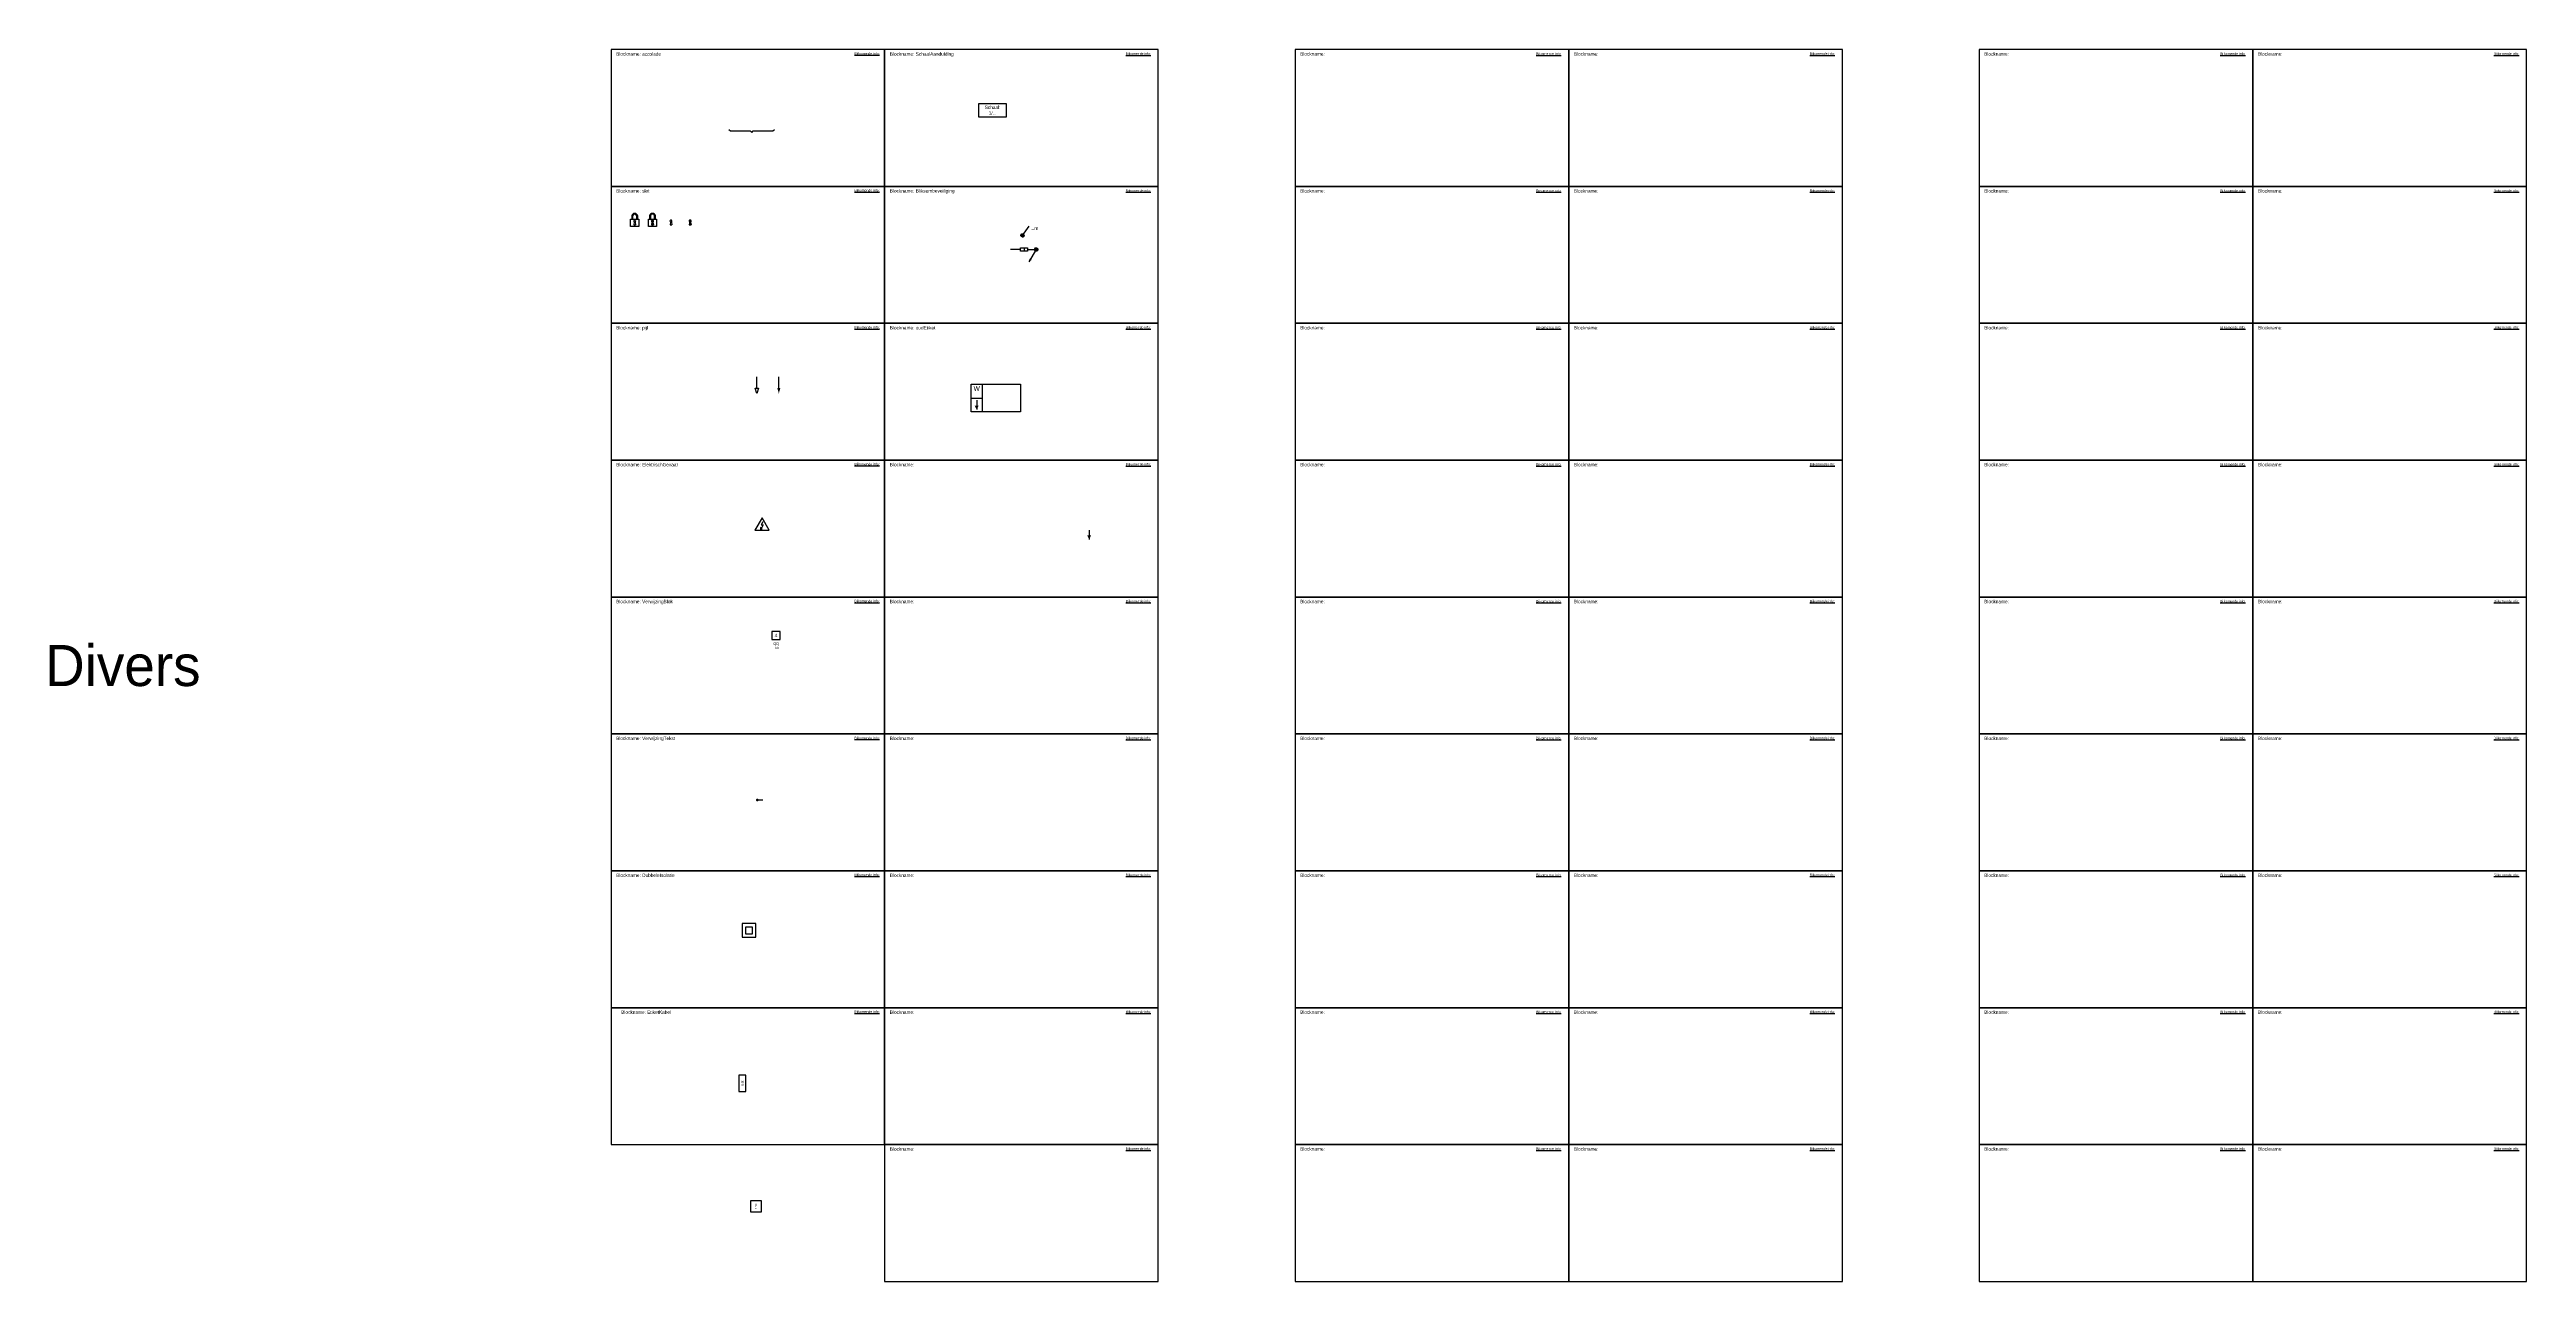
# Model space of a CAD drawing. Header units: millimetres. Extents: x -7152 to 5843, y -5056 to 10205.
# Drawn here: x -410 to 1400, y 1100 to 2000 of the extents above; entities that cross this region are included whole.
import ezdxf
from ezdxf.enums import TextEntityAlignment as Align

# ---------------------------------------------------------------- set-up
doc = ezdxf.new("R2010")
doc.units = ezdxf.units.MM
doc.layers.add('35', color=2, linetype='Continuous')
doc.styles.add('ISO2S', font='isoplus', dxfattribs={"oblique": 15, "height": 2})
doc.styles.add('isodroit', font='isoplus.shx', dxfattribs={"width": 0.9})
doc.styles.add('ISOPLUS', font='isoplus')
doc.styles.get("Standard").update_dxf_attribs({"font": 'isoplus.shx'})
pattern_1 = [(45, (-106.40073, -232.56146), (-0.08838835, 0.08838835), [])]

# ---------------------------------------------------------------- blocks, each defined once
blk = doc.blocks.new('*U548')
at = {"color": 0, "linetype": 'Continuous'}
for p, q in [((-16.6, 1.1), (-15.5, 0)), ((-15.5, 0), (-1.1, 0)), ((-1.1, 0), (0, -1.1)), ((0, -1.1), (1.1, 0)), ((1.1, 0), (15.5, 0)), ((15.5, 0), (16.6, 1.1))]:
    blk.add_line(p, q, dxfattribs=at)
blk = doc.blocks.new('*U146')
at = {"color": 7, "linetype": 'Continuous'}
for p, q in [((-0.3, -0.7), (-0.7, -2.7)), ((-0.7, -2.7), (0.7, -2.7)), ((0.3, -0.7), (0.7, -2.7))]:
    blk.add_line(p, q, dxfattribs=at)
blk.add_lwpolyline([(-3, 1.5), (3, 1.5), (3, -4), (-3, -4)], close=True, dxfattribs=at)
for points in [[(2.2, 1.5), (2.2, 3.9, 0.798371), (-2.2, 3.9), (-2.2, 1.5)], [(1.5, 1.5), (1.5, 3.9, 0.761518), (-1.5, 3.9), (-1.5, 1.5)]]:
    blk.add_lwpolyline(points, format="xyb", dxfattribs=at)
blk.add_arc((0, 0), 0.738, 292.2877, 247.7123, dxfattribs=at)
blk = doc.blocks.new('ElektrischGevaar')
at = {"color": 3, "linetype": 'Continuous'}
blk.add_lwpolyline([(0, 0), (-5.2, -9), (5.2, -9)], close=True, dxfattribs=at)
at = {"color": 7}
blk.add_lwpolyline([(-0.5, -7.5), (-1.1, -7.1), (-1.1, -8.5), (0.1, -7.8), (-0.6, -7.5)], dxfattribs=at)
at = {"linetype": 'Continuous'}
blk.add_lwpolyline([(0.5, -3), (-0.7, -5.2), (0.7, -5.2), (-0.5, -7.5)], dxfattribs=at)
blk = doc.blocks.new('*U72')
at = {"linetype": 'Continuous'}
blk.add_line((0, 0), (0, 8.3), dxfattribs=at)
at = {"color": 3}
blk.add_lwpolyline([(0, -4, 0, 2.2, 0), (0, 0, 2.2, 2.2, 0)], format="xyseb", dxfattribs=at)
blk = doc.blocks.new('*U147')
at = {"linetype": 'Continuous'}
h = blk.add_hatch(dxfattribs=at)
h.set_pattern_fill('ANSI31')
h.set_pattern_definition(pattern_1)
h.paths.add_polyline_path([(-0.3, -0.7), (-0.7, -2.7), (0.7, -2.7), (0.3, -0.7, 5.076472)])
at = {"color": 7, "linetype": 'Continuous'}
for p, q in [((-0.3, -0.7), (-0.7, -2.7)), ((-0.7, -2.7), (0.7, -2.7)), ((0.3, -0.7), (0.7, -2.7))]:
    blk.add_line(p, q, dxfattribs=at)
blk.add_lwpolyline([(-3, 1.5), (3, 1.5), (3, -4), (-3, -4)], close=True, dxfattribs=at)
for points in [[(2.2, 1.5), (2.2, 3.9, 0.798371), (-2.2, 3.9), (-2.2, 1.5)], [(1.5, 1.5), (1.5, 3.9, 0.761518), (-1.5, 3.9), (-1.5, 1.5)]]:
    blk.add_lwpolyline(points, format="xyb", dxfattribs=at)
blk.add_arc((0, 0), 0.738, 292.2877, 247.7123, dxfattribs=at)
blk = doc.blocks.new('*U144')
at = {"color": 7, "linetype": 'Continuous'}
for p, q in [((-0.3, -0.7), (-0.7, -2.7)), ((-0.7, -2.7), (0.7, -2.7)), ((0.3, -0.7), (0.7, -2.7))]:
    blk.add_line(p, q, dxfattribs=at)
blk.add_arc((0, 0), 0.738, 292.2877, 247.7123, dxfattribs=at)
blk = doc.blocks.new('*U145')
at = {"linetype": 'Continuous'}
h = blk.add_hatch(dxfattribs=at)
h.set_pattern_fill('ANSI31')
h.set_pattern_definition(pattern_1)
h.paths.add_polyline_path([(-0.3, -0.7), (-0.7, -2.7), (0.7, -2.7), (0.3, -0.7, 5.076472)])
at = {"color": 7, "linetype": 'Continuous'}
for p, q in [((-0.3, -0.7), (-0.7, -2.7)), ((-0.7, -2.7), (0.7, -2.7)), ((0.3, -0.7), (0.7, -2.7))]:
    blk.add_line(p, q, dxfattribs=at)
blk.add_arc((0, 0), 0.738, 292.2877, 247.7123, dxfattribs=at)
blk = doc.blocks.new('*U71')
at = {"linetype": 'Continuous'}
blk.add_line((0, 0), (0, 8.3), dxfattribs=at)
at = {"color": 3}
blk.add_lwpolyline([(1.2, 0), (0, -4), (-1.2, 0)], close=True, dxfattribs=at)
blk = doc.blocks.new('*U342')
at = {"color": 0, "linetype": 'Continuous'}
blk.add_lwpolyline([(-3, -3), (3, -3), (3, 3), (-3, 3)], close=True, dxfattribs=at)
at = {"style": 'isodroit'}
blk.add_attdef('VERWIJZING', text='', height=2.5, dxfattribs=at).set_placement((0, 0), align=Align.MIDDLE_CENTER)
at = {"linetype": 'Continuous', "style": 'ISO2S', "oblique": 15}
blk.add_attdef('BNBOO', text='', height=1.8, dxfattribs=at).set_placement((0, -8.2), align=Align.TOP_CENTER)
at = {"style": 'isodroit'}
blk.add_attdef('BNO', text='', height=2.5, dxfattribs=at).set_placement((0, -4.5), align=Align.TOP_CENTER)
blk = doc.blocks.new('*U343')
at = {"linetype": 'Continuous'}
blk.add_line((0, 0), (-4, 0), dxfattribs=at)
at = {"const_width": 1}
blk.add_lwpolyline([(-3.5, 0, 1), (-4.5, 0, 1)], format="xyb", close=True, dxfattribs=at)
at = {"style": 'isodroit'}
blk.add_attdef('NAAML', text='', height=2.5, dxfattribs=at).set_placement((-5.5, 0), align=Align.MIDDLE_RIGHT)
at = {"linetype": 'Continuous', "style": 'ISO2S', "oblique": 15}
blk.add_attdef('BLADVERWIJZINGL', text='', height=1.8, dxfattribs=at).set_placement((-5.5, -3.9), align=Align.MIDDLE_RIGHT)
blk = doc.blocks.new('*U164')
at = {"color": 0, "linetype": 'Continuous'}
for points in [[(-5, -5), (5, -5), (5, 5), (-5, 5)], [(-2.5, -2.5), (2.5, -2.5), (2.5, 2.5), (-2.5, 2.5)]]:
    blk.add_lwpolyline(points, close=True, dxfattribs=at)
blk = doc.blocks.new('EtiketKabel')
at = {"color": 0, "linetype": 'Continuous'}
blk.add_lwpolyline([(-2.5, -6), (2.5, -6), (2.5, 6), (-2.5, 6)], close=True, dxfattribs=at)
at = {"color": 7, "linetype": 'Continuous'}
blk.add_attdef('NAAM', text='', height=1.8, rotation=90, dxfattribs=at).set_placement((0, 0), align=Align.MIDDLE_CENTER)
blk = doc.blocks.new('uitroepteken')
at = {"color": 3, "linetype": 'Continuous'}
blk.add_lwpolyline([(0, -8), (8, -8), (8, 0), (0, 0)], close=True, dxfattribs=at)
at = {"color": 3, "linetype": 'Continuous', "insert": (4, -4), "char_height": 3.5, "attachment_point": 5}
blk.add_mtext_dynamic_manual_height_columns('{\\fCalibri|b0|i0|c0|p34;!}', width=8, gutter_width=12.5, heights=[0], dxfattribs=at)
blk = doc.blocks.new('*U418')
at = {"color": 0}
blk.add_lwpolyline([(0, 0), (200, 0), (200, 100), (0, 100)], close=True, dxfattribs=at)
blk.add_text('Blockname:', height=2.5, dxfattribs=at).set_placement((3.7, 98), align=Align.TOP_LEFT)
at = {"color": 0, "linetype": 'Continuous'}
blk.add_text('%%UBijkomende info:', height=1.8, dxfattribs=at).set_placement((176.2, 96.1))
at = {"color": 161, "linetype": 'Continuous', "ltscale": 15, "true_color": 0x8c9ff3}
blk.add_attdef('BLOCKNAME', (22.7, 95.5), '', height=2.5, dxfattribs=at)
blk = doc.blocks.new('SchaalAanduiding')
at = {"color": 0, "linetype": 'Continuous', "ltscale": 15}
blk.add_lwpolyline([(20, 0), (0, 0), (0, 10), (20, 10)], close=True, dxfattribs=at)
at = {"linetype": 'Continuous'}
blk.add_text('Schaal:', height=2.5, dxfattribs=at).set_placement((10, 7.1), align=Align.MIDDLE_CENTER)
blk.add_attdef('SCHAAL', text='', height=2.5, dxfattribs=at).set_placement((10, 2.9), align=Align.MIDDLE_CENTER)
blk = doc.blocks.new('BliksemAftakking')
h = blk.add_hatch()
h.set_pattern_fill('ANSI31', color=256)
h.set_pattern_definition([(45, (-616.17832, -33813.20262), (-0.08838834765, 0.08838834765), [])])
edge = h.paths.add_edge_path()
edge.add_arc((0, 0), 12, 0, 360)
blk.add_circle((0, 0), 12)
blk = doc.blocks.new('BliksemBeveiliging-Afgaandeleiding')
for p, q in [((74, 0), (0, 0)), ((99, 12), (99, -12)), ((124, 0), (188, 0)), ((188, 0), (135, -92))]:
    blk.add_line(p, q)
blk.add_lwpolyline([(74, 12), (124, 12), (124, -12), (74, -12)], close=True)
blk.add_lwpolyline([(135, -93, 0, 18, 0), (147, -72, 0, 0, 0)], format="xyseb")
blk.add_blockref('BliksemAftakking', (188, 0))
blk = doc.blocks.new('BliksemBeveiliging-Opvangspits')
blk.add_line((0, 0), (48, 68))
blk.add_blockref('BliksemAftakking', (0, 0))
blk.add_attdef('LENGT', (58, 40), '', height=25)
blk = doc.blocks.new('*U228')
at = {"linetype": 'Continuous'}
blk.add_line((-13.3, -10.9), (-13.3, -17.6), dxfattribs=at)
blk.add_lwpolyline([(-13.3, -17.6, 0, 2.85, 0), (-13.3, -14.7, 0, 0, 0)], format="xyseb", dxfattribs=at)
blk = doc.blocks.new('*U458')
at = {"linetype": 'Continuous'}
blk.add_line((-14, -11.5), (-14, -18.5), dxfattribs=at)
blk.add_lwpolyline([(0, 0), (18, 0), (18, -20), (-18, -20), (-18, 0), (0, 0)], dxfattribs=at)
blk.add_lwpolyline([(-14, -18.5, 0, 2.85, 0), (-14, -15.7, 0, 0, 0)], format="xyseb", dxfattribs=at)
at = {"layer": '35', "color": 7}
for p, q in [((-10, 0), (-10, -20)), ((-18, -10), (-10, -10))]:
    blk.add_line(p, q, dxfattribs=at)
at = {"linetype": 'Continuous', "width": 0.8}
blk.add_attdef('NUM', text='', height=2.5, dxfattribs=at).set_placement((-14, -8.6), align=Align.CENTER)
at = {"color": 7, "linetype": 'Continuous', "style": 'ISOPLUS'}
for tag, p in [('KABEL', (4, -3.9)), ('LIJN1', (4, -7.4)), ('LIJN2', (4, -11)), ('LIJN3', (4, -15)), ('LIJN4', (4, -18.8)), ('BIJKOMENDEINFORMATIE', (-0.1, -26.3)), ('SPANNING', (0, -23.3))]:
    blk.add_attdef(tag, text='', height=2, dxfattribs=at).set_placement(p, align=Align.CENTER)
at = {"layer": '35'}
blk.add_text('W', height=3.5, dxfattribs=at).set_placement((-14, -4.8), align=Align.CENTER)

msp = doc.modelspace()

# ---------------------------------------------------------------- linework, layer by layer
at = {"color": 110, "linetype": 'Continuous'}
for points in [[(0, 1900), (200, 1900), (200, 2000), (0, 2000)], [(0, 1800), (200, 1800), (200, 1900), (0, 1900)], [(0, 1700), (200, 1700), (200, 1800), (0, 1800)], [(0, 1600), (200, 1600), (200, 1700), (0, 1700)], [(0, 1500), (200, 1500), (200, 1600), (0, 1600)], [(0, 1400), (200, 1400), (200, 1500), (0, 1500)], [(0, 1300), (200, 1300), (200, 1400), (0, 1400)], [(0, 1200), (200, 1200), (200, 1300), (0, 1300)]]:
    msp.add_lwpolyline(points, close=True, dxfattribs=at)

# ---------------------------------------------------------------- block references
msp.add_blockref('*U418', (200, 1900), dxfattribs=at).add_auto_attribs({'BLOCKNAME': 'SchaalAanduiding'})
at = {"color": 160, "linetype": 'Continuous'}
for p in [(500, 1900), (700, 1900), (1000, 1900), (1200, 1900), (500, 1800), (700, 1800), (1000, 1800), (1200, 1800), (500, 1700), (700, 1700), (1000, 1700), (1200, 1700), (200, 1600), (500, 1600), (700, 1600), (1000, 1600), (1200, 1600), (200, 1500), (500, 1500), (700, 1500), (1000, 1500), (1200, 1500), (200, 1400), (500, 1400), (700, 1400), (1000, 1400), (1200, 1400), (200, 1300), (500, 1300), (700, 1300), (1000, 1300), (1200, 1300), (200, 1200), (500, 1200), (700, 1200), (1000, 1200), (1200, 1200), (200, 1100), (500, 1100), (700, 1100), (1000, 1100), (1200, 1100)]:
    msp.add_blockref('*U418', p, dxfattribs=at)
at = {"linetype": 'Continuous'}
for name, p, values in [('SchaalAanduiding', (268.919, 1950.665), {'SCHAAL': '1/...'}), ('*U342', (120.611, 1571.961), {'VERWIJZING': '4', 'BNO': 'qq', 'BNBOO': ' bb'}), ('EtiketKabel', (96.024, 1244.691), {'NAAM': 'test'})]:
    msp.add_blockref(name, p, dxfattribs=at).add_auto_attribs(values)
for name, p in [('*U548', (102.825, 1940.581)), ('*U71', (106.652, 1752.691)), ('*U72', (122.664, 1752.691)), ('*U458', (281.297, 1755.43)), ('ElektrischGevaar', (110.39, 1657.943)), ('*U228', (362.809, 1659.707)), ('*U343', (110.914, 1451.73)), ('*U164', (100.867, 1356.448)), ('uitroepteken', (101.873, 1158.888))]:
    msp.add_blockref(name, p, dxfattribs=at)
at = {"color": 40, "linetype": 'Continuous'}
msp.add_blockref('*U418', (200, 1800), dxfattribs=at).add_auto_attribs({'BLOCKNAME': 'Bliksembeveiliging'})
at = {"color": 7, "linetype": 'Continuous'}
for name, p in [('*U146', (17.308, 1874.687)), ('*U147', (30.298, 1874.687)), ('*U144', (43.828, 1874.687)), ('*U145', (57.9, 1874.687))]:
    msp.add_blockref(name, p, dxfattribs=at)
at = {"xscale": 0.1, "yscale": 0.1, "zscale": 0.1}
msp.add_blockref('BliksemBeveiliging-Opvangspits', (300.738, 1864.259), dxfattribs=at).add_auto_attribs({'LENGT': '...m'})
msp.add_blockref('BliksemBeveiliging-Afgaandeleiding', (292.004, 1854.029), dxfattribs=at)
at = {"color": 160, "linetype": 'Continuous'}
msp.add_blockref('*U418', (200, 1700), dxfattribs=at).add_auto_attribs({'BLOCKNAME': 'oudEtiket'})

# ---------------------------------------------------------------- texts
at = {"color": 7}
for s, p in [('Blockname: accolade', (3.742, 1998)), ('Blockname: slot', (3.742, 1898)), ('Blockname: pijl', (3.742, 1798)), ('Blockname: ElektrischGevaar', (3.742, 1698)), ('Blockname: VerwijzingBlok', (3.742, 1598)), ('Blockname: VerwijzingTekst', (3.742, 1498)), ('Blockname: DubbeleIsolatie', (3.742, 1398)), ('Blockname: EtiketKabel', (7.484, 1298))]:
    msp.add_text(s, height=2.5, dxfattribs=at).set_placement(p, align=Align.TOP_LEFT)
msp.add_text('Divers', height=30, dxfattribs=at).set_placement((-300, 1550), align=Align.MIDDLE_RIGHT)
at = {"linetype": 'Continuous', "char_height": 1.8, "attachment_point": 3}
for insert in [(196.27, 1998), (196.27, 1898), (196.27, 1798), (196.27, 1698), (196.27, 1598), (196.27, 1498), (196.27, 1398), (196.27, 1298)]:
    msp.add_mtext_dynamic_manual_height_columns('{\\LBijkomende info:}', width=92.06557, gutter_width=9, heights=[0], dxfattribs=dict(at, insert=insert))

doc.saveas('drawing.dxf')
